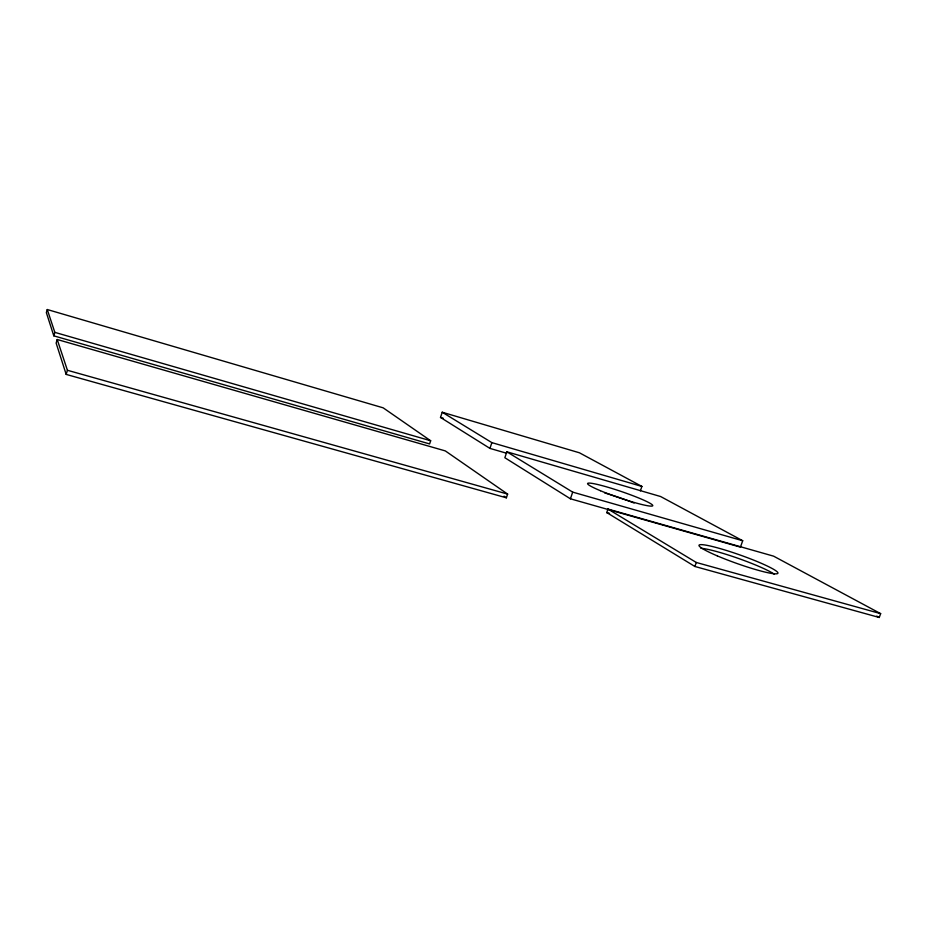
<?xml version="1.0" encoding="UTF-8"?>
<svg xmlns="http://www.w3.org/2000/svg" width="927" height="927" viewBox="0 0 927 927"><rect width="100%" height="100%" fill="white"/><g stroke="black" fill="none" stroke-linecap="round" stroke-linejoin="round"><path stroke-width="1.39" d="M47.265 309.525L46.35 312.608L53.801 335.841L429.618 443.929L430.661 440.754L383.164 407.834L47.265 309.525L54.832 332.364L53.801 335.841M57.207 339.502L56.141 343.106L66.176 374.404L506.385 497.811L507.625 494.091L445.319 450.916L57.207 339.502L67.416 370.279L66.176 374.404M506.617 453.245L489.943 448.401L440.51 417.44L442.214 412.225L579.41 452.782L641.89 486.432L640.36 490.881M489.943 448.401L491.866 442.631L442.214 412.225M506.837 451.797L504.856 457.741L570.429 498.796L740.441 547.139L742.701 540.742L660.638 496.536L506.837 451.797L572.689 492.121L742.701 540.742M570.429 498.796L572.689 492.121M606.756 512.573L607.961 509.05L773.616 556.165L880.65 613.651L879.259 617.475L694.879 566.478L606.756 512.573L609.537 513.361M694.879 566.478L696.281 562.469L607.961 509.05M696.281 562.469L880.65 613.651M67.416 370.279L507.625 494.091M54.832 332.364L430.661 440.754M491.866 442.631L641.89 486.432M440.51 417.44L443.28 418.262M876.71 616.096L879.259 617.475M504.045 496.165L506.385 497.811M700.893 548.297A41.808 4.623 19.5 0 1 738.147 558.344A41.808 4.623 19.5 0 1 774.196 574.149M604.728 492.955A34.38 3.43 18.9 0 1 634.103 503.037M717.336 555.899A41.819 4.519 19.5 0 0 777.915 573.222A41.819 4.519 19.5 0 0 720.221 548.61A41.819 4.519 19.5 0 0 717.336 555.899M600.429 490.719A34.392 3.291 18.8 0 0 652.481 505.957A34.392 3.291 18.8 0 0 607.591 487.162A34.392 3.291 18.8 0 0 600.429 490.719"/></g></svg>
